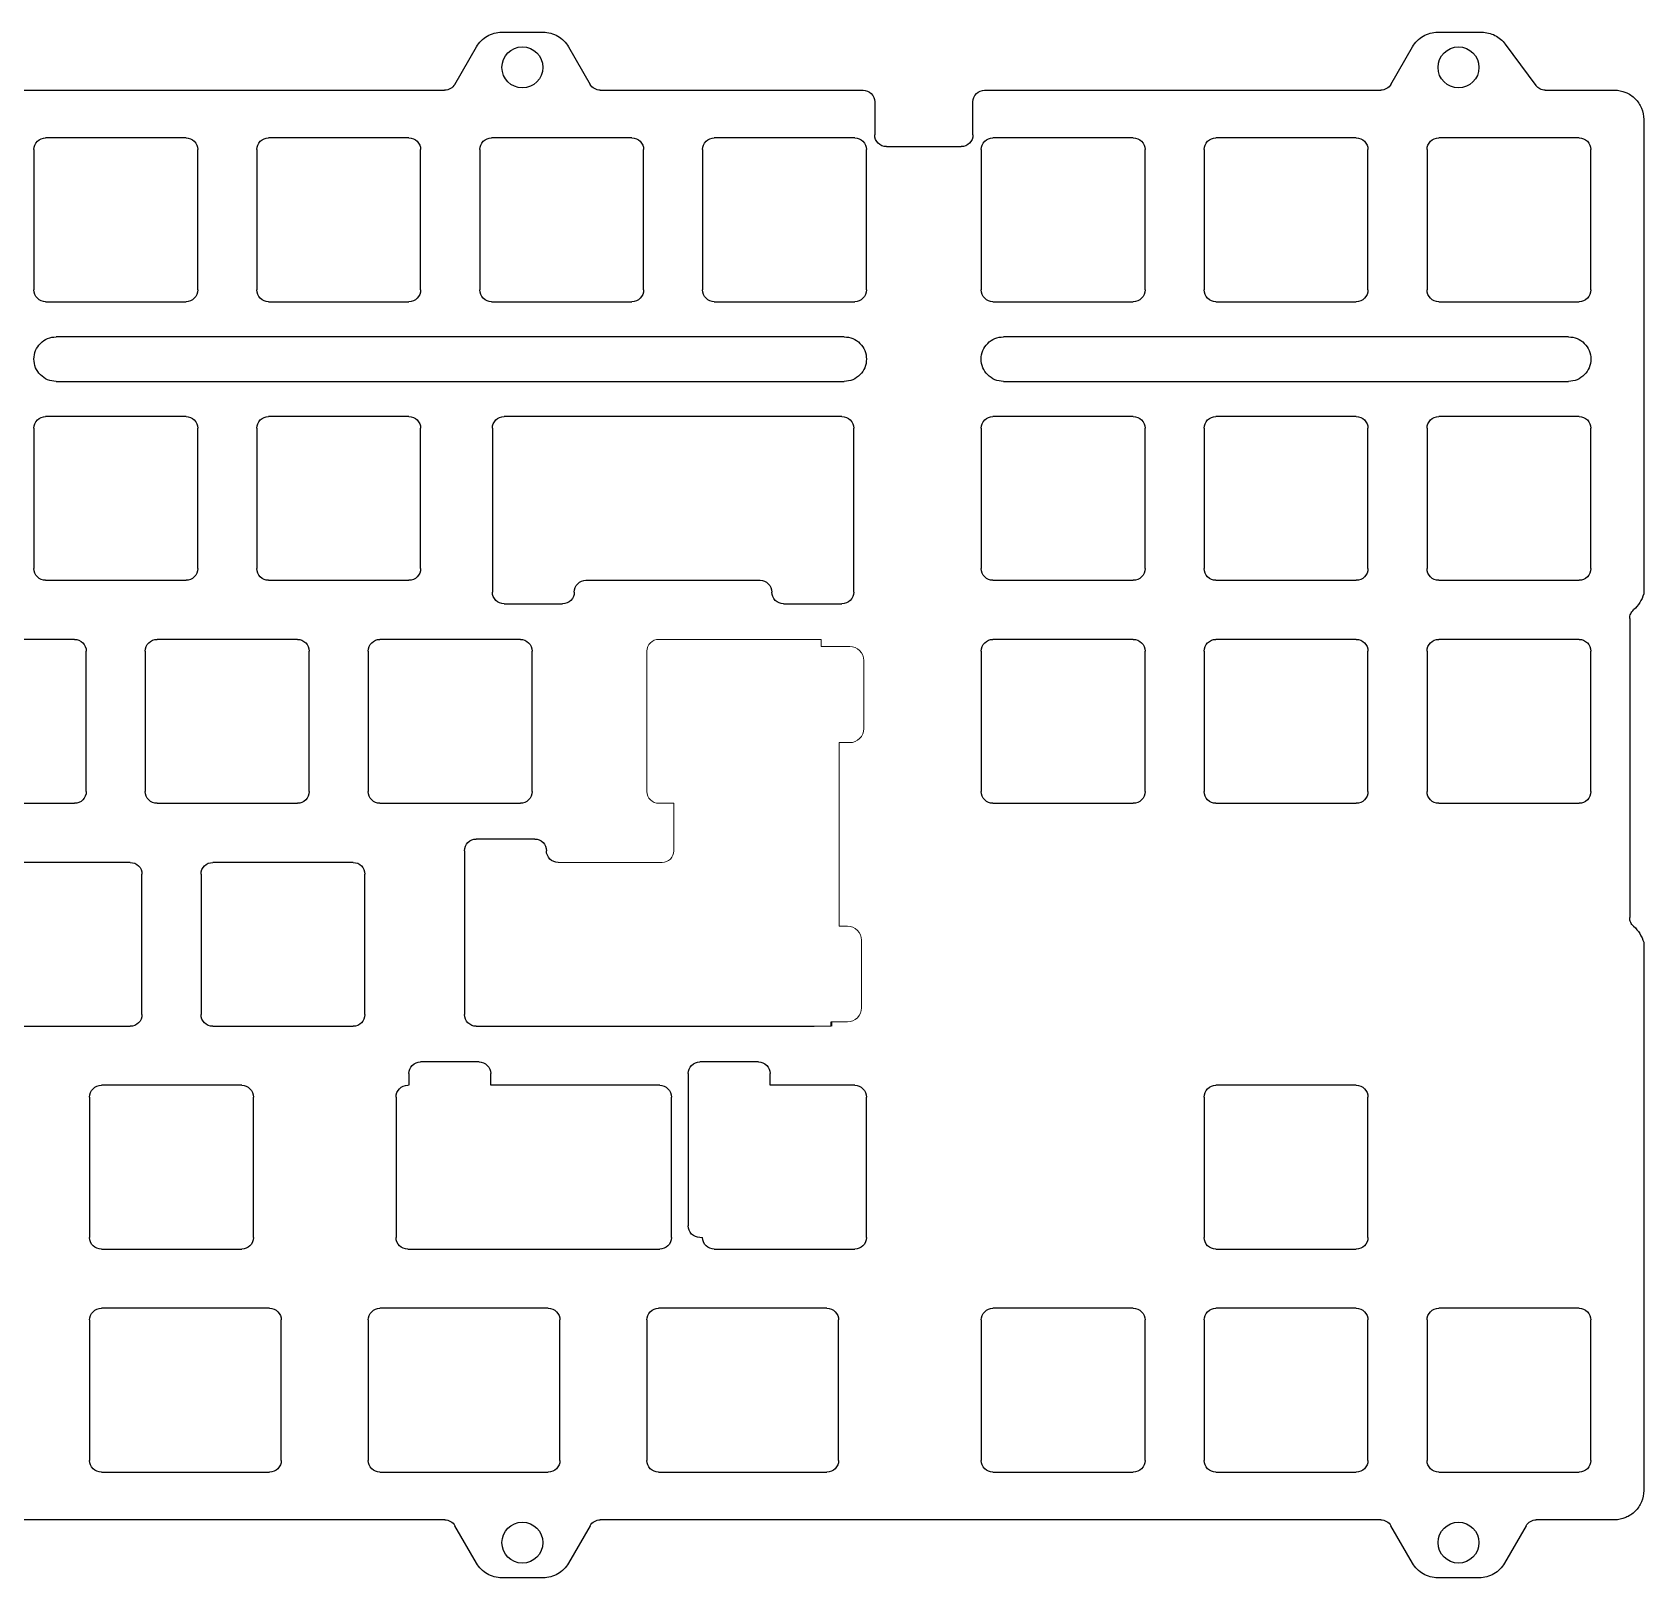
# Model space of a CAD drawing. Header units: millimetres. Extents: x 0 to 592, y 0 to 132.
# Drawn here: x 213.9 to 351.7, y 0 to 132.1 of the extents above; entities that cross this region are included whole.
import ezdxf

# ---------------------------------------------------------------- set-up
doc = ezdxf.new("R2010")
doc.units = ezdxf.units.MM
doc.layers.get('0').update_dxf_attribs({"lineweight": 35})
doc.layers.add('细实线层', color=7, linetype='Continuous', lineweight=18)

msp = doc.modelspace()

# ---------------------------------------------------------------- linework, layer by layer
at = {"color": 7, "linetype": 'Continuous', "lineweight": 25}
for p, q in [((254.06, 132.06), (257.6, 132.06)), ((334.06, 132.06), (337.82, 132.06)), ((339.83, 131.05), (342.44, 127.52)), ((250.05, 127.61), (251.9, 130.81)), ((259.76, 130.81), (261.61, 127.61)), ((330.05, 127.61), (331.9, 130.81)), ((182.48, 127.11), (249.18, 127.11)), ((262.48, 127.11), (284.94, 127.11)), ((295.33, 127.11), (329.18, 127.11)), ((343.25, 127.11), (349.16, 127.11)), ((285.94, 126.11), (285.94, 123.29)), ((294.33, 123.29), (294.33, 126.11)), ((351.66, 124.61), (351.66, 84.07)), ((227.08, 123.04), (215.08, 123.04)), ((246.13, 123.04), (234.13, 123.04)), ((265.19, 123.04), (253.19, 123.04)), ((284.23, 123.04), (272.23, 123.04)), ((308.04, 123.04), (296.04, 123.04)), ((327.09, 123.04), (315.09, 123.04)), ((346.14, 123.04), (334.14, 123.04)), ((214.08, 122.04), (214.08, 110.04)), ((228.08, 110.04), (228.08, 122.04)), ((233.13, 122.04), (233.13, 110.04)), ((247.13, 110.04), (247.13, 122.04)), ((252.19, 122.04), (252.19, 110.04)), ((266.19, 110.04), (266.19, 122.04)), ((271.23, 122.04), (271.23, 110.04)), ((285.23, 110.04), (285.23, 122.04)), ((286.94, 122.29), (293.33, 122.29)), ((295.04, 122.04), (295.04, 110.04)), ((309.04, 110.04), (309.04, 122.04)), ((314.09, 122.04), (314.09, 110.04)), ((328.09, 110.04), (328.09, 122.04)), ((333.14, 122.04), (333.14, 110.04)), ((347.14, 110.04), (347.14, 122.04)), ((215.08, 109.04), (227.08, 109.04)), ((234.13, 109.04), (246.13, 109.04)), ((253.19, 109.04), (265.19, 109.04)), ((272.23, 109.04), (284.23, 109.04)), ((296.04, 109.04), (308.04, 109.04)), ((315.09, 109.04), (327.09, 109.04)), ((334.14, 109.04), (346.14, 109.04)), ((283.33, 106.03), (215.98, 106.03)), ((345.24, 106.03), (296.94, 106.03)), ((215.98, 102.23), (283.33, 102.23)), ((296.94, 102.23), (345.24, 102.23)), ((227.08, 99.23), (215.08, 99.23)), ((246.13, 99.23), (234.13, 99.23)), ((283.14, 99.23), (254.26, 99.23)), ((308.04, 99.23), (296.04, 99.23)), ((327.09, 99.23), (315.09, 99.23)), ((346.14, 99.23), (334.14, 99.23)), ((214.08, 98.23), (214.08, 86.23)), ((228.08, 86.23), (228.08, 98.23)), ((233.13, 98.23), (233.13, 86.23)), ((247.13, 86.23), (247.13, 98.23)), ((253.26, 98.23), (253.26, 84.23)), ((284.14, 84.23), (284.14, 98.23)), ((295.04, 98.23), (295.04, 86.23)), ((309.04, 86.23), (309.04, 98.23)), ((314.09, 98.23), (314.09, 86.23)), ((328.09, 86.23), (328.09, 98.23)), ((333.14, 98.23), (333.14, 86.23)), ((347.14, 86.23), (347.14, 98.23)), ((215.08, 85.23), (227.08, 85.23)), ((234.13, 85.23), (246.13, 85.23)), ((261.26, 85.23), (276.14, 85.23)), ((296.04, 85.23), (308.04, 85.23)), ((315.09, 85.23), (327.09, 85.23)), ((334.14, 85.23), (346.14, 85.23)), ((254.26, 83.23), (259.26, 83.23)), ((278.14, 83.23), (283.14, 83.23)), ((350.46, 81.96), (350.46, 56.41)), ((217.55, 80.18), (205.55, 80.18)), ((236.6, 80.18), (224.6, 80.18)), ((255.65, 80.18), (243.65, 80.18)), ((308.04, 80.18), (296.04, 80.18)), ((327.09, 80.18), (315.09, 80.18)), ((346.14, 80.18), (334.14, 80.18)), ((218.55, 67.18), (218.55, 79.18)), ((223.6, 79.18), (223.6, 67.18)), ((237.6, 67.18), (237.6, 79.18)), ((242.65, 79.18), (242.65, 67.18)), ((256.65, 67.18), (256.65, 79.18)), ((295.04, 79.18), (295.04, 67.18)), ((309.04, 67.18), (309.04, 79.18)), ((314.09, 79.18), (314.09, 67.18)), ((328.09, 67.18), (328.09, 79.18)), ((333.14, 79.18), (333.14, 67.18)), ((347.14, 67.18), (347.14, 79.18)), ((205.55, 66.18), (217.55, 66.18)), ((224.6, 66.18), (236.6, 66.18)), ((243.65, 66.18), (255.65, 66.18)), ((296.04, 66.18), (308.04, 66.18)), ((315.09, 66.18), (327.09, 66.18)), ((334.14, 66.18), (346.14, 66.18)), ((250.88, 62.12), (250.88, 48.12)), ((250.88, 62.12), (250.88, 48.12)), ((256.88, 63.12), (251.88, 63.12)), ((256.88, 63.12), (251.88, 63.12)), ((222.31, 61.12), (210.31, 61.12)), ((241.36, 61.12), (229.36, 61.12)), ((223.31, 48.12), (223.31, 60.12)), ((228.36, 60.12), (228.36, 48.12)), ((242.36, 48.12), (242.36, 60.12)), ((351.66, 54.3), (351.66, 24.01)), ((210.31, 47.12), (222.31, 47.12)), ((229.36, 47.12), (241.36, 47.12)), ((251.88, 47.12), (280.76, 47.12)), ((252.12, 44.08), (247.12, 44.08)), ((276, 44.08), (271, 44.08)), ((246.12, 43.08), (246.12, 42.08)), ((253.12, 42.08), (253.12, 43.08)), ((270, 43.08), (270, 30.08)), ((277, 42.08), (277, 43.08)), ((231.84, 42.08), (219.84, 42.08)), ((267.56, 42.08), (253.12, 42.08)), ((284.23, 42.08), (277, 42.08)), ((327.09, 42.08), (315.09, 42.08)), ((218.84, 41.08), (218.84, 29.08)), ((232.84, 29.08), (232.84, 41.08)), ((245.03, 41.08), (245.03, 29.08)), ((268.56, 29.08), (268.56, 41.08)), ((285.23, 29.08), (285.23, 41.08)), ((314.09, 41.08), (314.09, 29.08)), ((328.09, 29.08), (328.09, 41.08)), ((219.84, 28.08), (231.84, 28.08)), ((246.03, 28.08), (267.56, 28.08)), ((272.23, 28.08), (284.23, 28.08)), ((315.09, 28.08), (327.09, 28.08)), ((351.66, 24.01), (351.66, 7.45)), ((234.22, 23.03), (219.84, 23.03)), ((258.03, 23.03), (243.65, 23.03)), ((281.85, 23.03), (267.47, 23.03)), ((308.04, 23.03), (296.04, 23.03)), ((327.09, 23.03), (315.09, 23.03)), ((346.14, 23.03), (334.14, 23.03)), ((218.84, 22.03), (218.84, 10.02)), ((235.22, 10.02), (235.22, 22.03)), ((242.65, 22.03), (242.65, 10.02)), ((259.03, 10.02), (259.03, 22.03)), ((266.47, 22.03), (266.47, 10.02)), ((282.85, 10.02), (282.85, 22.03)), ((295.04, 22.03), (295.04, 10.02)), ((309.04, 10.02), (309.04, 22.03)), ((314.09, 22.03), (314.09, 10.02)), ((328.09, 10.02), (328.09, 22.03)), ((333.14, 22.03), (333.14, 10.02)), ((347.14, 10.02), (347.14, 22.03)), ((219.84, 9.02), (234.22, 9.02)), ((243.65, 9.02), (258.03, 9.02)), ((267.47, 9.02), (281.85, 9.02)), ((296.04, 9.02), (308.04, 9.02)), ((315.09, 9.02), (327.09, 9.02)), ((334.14, 9.02), (346.14, 9.02)), ((249.19, 4.95), (210.48, 4.95)), ((251.9, 1.25), (250.05, 4.45)), ((261.61, 4.45), (259.77, 1.25)), ((329.19, 4.95), (262.48, 4.95)), ((331.9, 1.25), (330.05, 4.45)), ((341.61, 4.45), (339.77, 1.25)), ((349.16, 4.95), (342.48, 4.95)), ((257.6, 0), (254.07, 0)), ((337.6, 0), (334.07, 0))]:
    msp.add_line(p, q, dxfattribs=at)
msp.add_line((282.22, 47.5), (282.22, 47.13))
at = {"color": 144, "linetype": 'Continuous', "lineweight": 18}
for p, q in [((246.12, 42.08), (246.03, 42.08)), ((271, 29.08), (271.23, 29.08))]:
    msp.add_line(p, q, dxfattribs=at)
at = {"color": 7, "linetype": 'Continuous', "lineweight": 25}
for centre in [(255.83, 129.06), (335.83, 129.06), (255.83, 3), (335.83, 3)]:
    msp.add_circle(centre, 1.75, dxfattribs=at)
for points, knots in [([(251.9, 130.81), (252.12, 131.19), (252.44, 131.51), (253.19, 131.95), (253.63, 132.06), (254.06, 132.06)], [0, 0, 0, 0, 1.305135, 1.305135, 2.61027, 2.61027, 2.61027, 2.61027]), ([(257.6, 132.06), (258.04, 132.06), (258.47, 131.95), (259.23, 131.51), (259.55, 131.19), (259.76, 130.81)], [0, 0, 0, 0, 1.305135, 1.305135, 2.61027, 2.61027, 2.61027, 2.61027]), ([(331.9, 130.81), (332.12, 131.19), (332.44, 131.51), (333.19, 131.95), (333.63, 132.06), (334.06, 132.06)], [0, 0, 0, 0, 1.305135, 1.305135, 2.61027, 2.61027, 2.61027, 2.61027]), ([(337.82, 132.06), (338.21, 132.06), (338.6, 131.97), (339.29, 131.62), (339.6, 131.36), (339.83, 131.05)], [0, 0, 0, 0, 1.164629, 1.164629, 2.329258, 2.329258, 2.329258, 2.329258]), ([(250.05, 127.61), (249.96, 127.46), (249.84, 127.33), (249.53, 127.16), (249.36, 127.11), (249.18, 127.11)], [0, 0, 0, 0, 0.522054, 0.522054, 1.044108, 1.044108, 1.044108, 1.044108]), ([(262.48, 127.11), (262.3, 127.11), (262.13, 127.16), (261.83, 127.33), (261.7, 127.46), (261.61, 127.61)], [0, 0, 0, 0, 0.522054, 0.522054, 1.044108, 1.044108, 1.044108, 1.044108]), ([(284.94, 127.11), (285.2, 127.11), (285.46, 127), (285.83, 126.63), (285.94, 126.37), (285.94, 126.11)], [0, 0, 0, 0, 0.779981, 0.779981, 1.559962, 1.559962, 1.559962, 1.559962]), ([(294.33, 126.11), (294.33, 126.37), (294.44, 126.63), (294.81, 127), (295.07, 127.11), (295.33, 127.11)], [0, 0, 0, 0, 0.779981, 0.779981, 1.559962, 1.559962, 1.559962, 1.559962]), ([(330.05, 127.61), (329.96, 127.46), (329.84, 127.33), (329.53, 127.16), (329.36, 127.11), (329.18, 127.11)], [0, 0, 0, 0, 0.522054, 0.522054, 1.044108, 1.044108, 1.044108, 1.044108]), ([(343.25, 127.11), (343.09, 127.11), (342.93, 127.15), (342.66, 127.29), (342.53, 127.39), (342.44, 127.52)], [0, 0, 0, 0, 0.4658516, 0.4658516, 0.9317032, 0.9317032, 0.9317032, 0.9317032]), ([(349.16, 127.11), (349.49, 127.11), (349.82, 127.05), (350.42, 126.8), (350.7, 126.61), (351.16, 126.15), (351.35, 125.87), (351.6, 125.27), (351.66, 124.94), (351.66, 124.61)], [0, 0, 0, 0, 0.980118, 0.980118, 1.960237, 1.960237, 2.940355, 2.940355, 3.920473, 3.920473, 3.920473, 3.920473]), ([(214.08, 122.04), (214.08, 122.3), (214.19, 122.56), (214.56, 122.93), (214.82, 123.04), (215.08, 123.04)], [0, 0, 0, 0, 0.779981, 0.779981, 1.559962, 1.559962, 1.559962, 1.559962]), ([(227.08, 123.04), (227.34, 123.04), (227.6, 122.93), (227.97, 122.56), (228.08, 122.3), (228.08, 122.04)], [0, 0, 0, 0, 0.779981, 0.779981, 1.559962, 1.559962, 1.559962, 1.559962]), ([(233.13, 122.04), (233.13, 122.3), (233.24, 122.56), (233.61, 122.93), (233.87, 123.04), (234.13, 123.04)], [0, 0, 0, 0, 0.779981, 0.779981, 1.559962, 1.559962, 1.559962, 1.559962]), ([(246.13, 123.04), (246.39, 123.04), (246.65, 122.93), (247.02, 122.56), (247.13, 122.3), (247.13, 122.04)], [0, 0, 0, 0, 0.779981, 0.779981, 1.559962, 1.559962, 1.559962, 1.559962]), ([(252.19, 122.04), (252.19, 122.3), (252.3, 122.56), (252.67, 122.93), (252.93, 123.04), (253.19, 123.04)], [0, 0, 0, 0, 0.779981, 0.779981, 1.559962, 1.559962, 1.559962, 1.559962]), ([(265.19, 123.04), (265.45, 123.04), (265.71, 122.93), (266.08, 122.56), (266.19, 122.3), (266.19, 122.04)], [0, 0, 0, 0, 0.779981, 0.779981, 1.559962, 1.559962, 1.559962, 1.559962]), ([(271.23, 122.04), (271.23, 122.3), (271.34, 122.56), (271.71, 122.93), (271.97, 123.04), (272.23, 123.04)], [0, 0, 0, 0, 0.779981, 0.779981, 1.559962, 1.559962, 1.559962, 1.559962]), ([(284.23, 123.04), (284.49, 123.04), (284.75, 122.93), (285.12, 122.56), (285.23, 122.3), (285.23, 122.04)], [0, 0, 0, 0, 0.779981, 0.779981, 1.559962, 1.559962, 1.559962, 1.559962]), ([(286.94, 122.29), (286.68, 122.29), (286.42, 122.4), (286.05, 122.77), (285.94, 123.03), (285.94, 123.29)], [0, 0, 0, 0, 0.779981, 0.779981, 1.559962, 1.559962, 1.559962, 1.559962]), ([(294.33, 123.29), (294.33, 123.03), (294.22, 122.77), (293.85, 122.4), (293.59, 122.29), (293.33, 122.29)], [0, 0, 0, 0, 0.779981, 0.779981, 1.559962, 1.559962, 1.559962, 1.559962]), ([(295.04, 122.04), (295.04, 122.3), (295.15, 122.56), (295.52, 122.93), (295.78, 123.04), (296.04, 123.04)], [0, 0, 0, 0, 0.779981, 0.779981, 1.559962, 1.559962, 1.559962, 1.559962]), ([(308.04, 123.04), (308.3, 123.04), (308.56, 122.93), (308.93, 122.56), (309.04, 122.3), (309.04, 122.04)], [0, 0, 0, 0, 0.779981, 0.779981, 1.559962, 1.559962, 1.559962, 1.559962]), ([(314.09, 122.04), (314.09, 122.3), (314.2, 122.56), (314.57, 122.93), (314.83, 123.04), (315.09, 123.04)], [0, 0, 0, 0, 0.779981, 0.779981, 1.559962, 1.559962, 1.559962, 1.559962]), ([(327.09, 123.04), (327.35, 123.04), (327.61, 122.93), (327.98, 122.56), (328.09, 122.3), (328.09, 122.04)], [0, 0, 0, 0, 0.779981, 0.779981, 1.559962, 1.559962, 1.559962, 1.559962]), ([(333.14, 122.04), (333.14, 122.3), (333.25, 122.56), (333.62, 122.93), (333.88, 123.04), (334.14, 123.04)], [0, 0, 0, 0, 0.779981, 0.779981, 1.559962, 1.559962, 1.559962, 1.559962]), ([(346.14, 123.04), (346.4, 123.04), (346.66, 122.93), (347.03, 122.56), (347.14, 122.3), (347.14, 122.04)], [0, 0, 0, 0, 0.779981, 0.779981, 1.559962, 1.559962, 1.559962, 1.559962]), ([(215.08, 109.04), (214.82, 109.04), (214.56, 109.15), (214.19, 109.52), (214.08, 109.78), (214.08, 110.04)], [0, 0, 0, 0, 0.779981, 0.779981, 1.559962, 1.559962, 1.559962, 1.559962]), ([(228.08, 110.04), (228.08, 109.78), (227.97, 109.52), (227.6, 109.15), (227.34, 109.04), (227.08, 109.04)], [0, 0, 0, 0, 0.779981, 0.779981, 1.559962, 1.559962, 1.559962, 1.559962]), ([(234.13, 109.04), (233.87, 109.04), (233.61, 109.15), (233.24, 109.52), (233.13, 109.78), (233.13, 110.04)], [0, 0, 0, 0, 0.779981, 0.779981, 1.559962, 1.559962, 1.559962, 1.559962]), ([(247.13, 110.04), (247.13, 109.78), (247.02, 109.52), (246.65, 109.15), (246.39, 109.04), (246.13, 109.04)], [0, 0, 0, 0, 0.779981, 0.779981, 1.559962, 1.559962, 1.559962, 1.559962]), ([(253.19, 109.04), (252.93, 109.04), (252.67, 109.15), (252.3, 109.52), (252.19, 109.78), (252.19, 110.04)], [0, 0, 0, 0, 0.779981, 0.779981, 1.559962, 1.559962, 1.559962, 1.559962]), ([(266.19, 110.04), (266.19, 109.78), (266.08, 109.52), (265.71, 109.15), (265.45, 109.04), (265.19, 109.04)], [0, 0, 0, 0, 0.779981, 0.779981, 1.559962, 1.559962, 1.559962, 1.559962]), ([(272.23, 109.04), (271.97, 109.04), (271.71, 109.15), (271.34, 109.52), (271.23, 109.78), (271.23, 110.04)], [0, 0, 0, 0, 0.779981, 0.779981, 1.559962, 1.559962, 1.559962, 1.559962]), ([(285.23, 110.04), (285.23, 109.78), (285.12, 109.52), (284.75, 109.15), (284.49, 109.04), (284.23, 109.04)], [0, 0, 0, 0, 0.779981, 0.779981, 1.559962, 1.559962, 1.559962, 1.559962]), ([(296.04, 109.04), (295.78, 109.04), (295.52, 109.15), (295.15, 109.52), (295.04, 109.78), (295.04, 110.04)], [0, 0, 0, 0, 0.779981, 0.779981, 1.559962, 1.559962, 1.559962, 1.559962]), ([(309.04, 110.04), (309.04, 109.78), (308.93, 109.52), (308.56, 109.15), (308.3, 109.04), (308.04, 109.04)], [0, 0, 0, 0, 0.779981, 0.779981, 1.559962, 1.559962, 1.559962, 1.559962]), ([(315.09, 109.04), (314.83, 109.04), (314.57, 109.15), (314.2, 109.52), (314.09, 109.78), (314.09, 110.04)], [0, 0, 0, 0, 0.779981, 0.779981, 1.559962, 1.559962, 1.559962, 1.559962]), ([(328.09, 110.04), (328.09, 109.78), (327.98, 109.52), (327.61, 109.15), (327.35, 109.04), (327.09, 109.04)], [0, 0, 0, 0, 0.779981, 0.779981, 1.559962, 1.559962, 1.559962, 1.559962]), ([(334.14, 109.04), (333.88, 109.04), (333.62, 109.15), (333.25, 109.52), (333.14, 109.78), (333.14, 110.04)], [0, 0, 0, 0, 0.779981, 0.779981, 1.559962, 1.559962, 1.559962, 1.559962]), ([(347.14, 110.04), (347.14, 109.78), (347.03, 109.52), (346.66, 109.15), (346.4, 109.04), (346.14, 109.04)], [0, 0, 0, 0, 0.779981, 0.779981, 1.559962, 1.559962, 1.559962, 1.559962]), ([(215.98, 102.23), (215.73, 102.23), (215.48, 102.28), (215.02, 102.47), (214.81, 102.61), (214.46, 102.96), (214.32, 103.17), (214.13, 103.63), (214.08, 103.88), (214.08, 104.38), (214.13, 104.63), (214.32, 105.09), (214.46, 105.3), (214.81, 105.65), (215.02, 105.79), (215.48, 105.98), (215.73, 106.03), (215.98, 106.03)], [0, 0, 0, 0, 0.744907, 0.744907, 1.489815, 1.489815, 2.234722, 2.234722, 2.979629, 2.979629, 3.724536, 3.724536, 4.469444, 4.469444, 5.214351, 5.214351, 5.959258, 5.959258, 5.959258, 5.959258]), ([(283.33, 106.03), (283.58, 106.03), (283.83, 105.98), (284.29, 105.79), (284.5, 105.65), (284.85, 105.3), (284.99, 105.09), (285.18, 104.63), (285.23, 104.38), (285.23, 103.88), (285.18, 103.63), (284.99, 103.17), (284.85, 102.96), (284.5, 102.61), (284.29, 102.47), (283.83, 102.28), (283.58, 102.23), (283.33, 102.23)], [0, 0, 0, 0, 0.744907, 0.744907, 1.489815, 1.489815, 2.234722, 2.234722, 2.979629, 2.979629, 3.724536, 3.724536, 4.469444, 4.469444, 5.214351, 5.214351, 5.959258, 5.959258, 5.959258, 5.959258]), ([(296.94, 102.23), (296.69, 102.23), (296.44, 102.28), (295.98, 102.47), (295.77, 102.61), (295.42, 102.96), (295.28, 103.17), (295.09, 103.63), (295.04, 103.88), (295.04, 104.38), (295.09, 104.63), (295.28, 105.09), (295.42, 105.3), (295.77, 105.65), (295.98, 105.79), (296.44, 105.98), (296.69, 106.03), (296.94, 106.03)], [0, 0, 0, 0, 0.744907, 0.744907, 1.489815, 1.489815, 2.234722, 2.234722, 2.979629, 2.979629, 3.724536, 3.724536, 4.469444, 4.469444, 5.214351, 5.214351, 5.959258, 5.959258, 5.959258, 5.959258]), ([(345.24, 106.03), (345.49, 106.03), (345.74, 105.98), (346.2, 105.79), (346.41, 105.65), (346.76, 105.3), (346.9, 105.09), (347.09, 104.63), (347.14, 104.38), (347.14, 103.88), (347.09, 103.63), (346.9, 103.17), (346.76, 102.96), (346.41, 102.61), (346.2, 102.47), (345.74, 102.28), (345.49, 102.23), (345.24, 102.23)], [0, 0, 0, 0, 0.744907, 0.744907, 1.489815, 1.489815, 2.234722, 2.234722, 2.979629, 2.979629, 3.724536, 3.724536, 4.469444, 4.469444, 5.214351, 5.214351, 5.959258, 5.959258, 5.959258, 5.959258]), ([(214.08, 98.23), (214.08, 98.49), (214.19, 98.75), (214.56, 99.12), (214.82, 99.23), (215.08, 99.23)], [0, 0, 0, 0, 0.779981, 0.779981, 1.559962, 1.559962, 1.559962, 1.559962]), ([(227.08, 99.23), (227.34, 99.23), (227.6, 99.12), (227.97, 98.75), (228.08, 98.49), (228.08, 98.23)], [0, 0, 0, 0, 0.779981, 0.779981, 1.559962, 1.559962, 1.559962, 1.559962]), ([(233.13, 98.23), (233.13, 98.49), (233.24, 98.75), (233.61, 99.12), (233.87, 99.23), (234.13, 99.23)], [0, 0, 0, 0, 0.779981, 0.779981, 1.559962, 1.559962, 1.559962, 1.559962]), ([(246.13, 99.23), (246.39, 99.23), (246.65, 99.12), (247.02, 98.75), (247.13, 98.49), (247.13, 98.23)], [0, 0, 0, 0, 0.779981, 0.779981, 1.559962, 1.559962, 1.559962, 1.559962]), ([(253.26, 98.23), (253.26, 98.49), (253.37, 98.75), (253.74, 99.12), (254, 99.23), (254.26, 99.23)], [0, 0, 0, 0, 0.779981, 0.779981, 1.559962, 1.559962, 1.559962, 1.559962]), ([(283.14, 99.23), (283.4, 99.23), (283.66, 99.12), (284.03, 98.75), (284.14, 98.49), (284.14, 98.23)], [0, 0, 0, 0, 0.779981, 0.779981, 1.559962, 1.559962, 1.559962, 1.559962]), ([(295.04, 98.23), (295.04, 98.49), (295.15, 98.75), (295.52, 99.12), (295.78, 99.23), (296.04, 99.23)], [0, 0, 0, 0, 0.779981, 0.779981, 1.559962, 1.559962, 1.559962, 1.559962]), ([(308.04, 99.23), (308.3, 99.23), (308.56, 99.12), (308.93, 98.75), (309.04, 98.49), (309.04, 98.23)], [0, 0, 0, 0, 0.779981, 0.779981, 1.559962, 1.559962, 1.559962, 1.559962]), ([(314.09, 98.23), (314.09, 98.49), (314.2, 98.75), (314.57, 99.12), (314.83, 99.23), (315.09, 99.23)], [0, 0, 0, 0, 0.779981, 0.779981, 1.559962, 1.559962, 1.559962, 1.559962]), ([(327.09, 99.23), (327.35, 99.23), (327.61, 99.12), (327.98, 98.75), (328.09, 98.49), (328.09, 98.23)], [0, 0, 0, 0, 0.779981, 0.779981, 1.559962, 1.559962, 1.559962, 1.559962]), ([(333.14, 98.23), (333.14, 98.49), (333.25, 98.75), (333.62, 99.12), (333.88, 99.23), (334.14, 99.23)], [0, 0, 0, 0, 0.779981, 0.779981, 1.559962, 1.559962, 1.559962, 1.559962]), ([(346.14, 99.23), (346.4, 99.23), (346.66, 99.12), (347.03, 98.75), (347.14, 98.49), (347.14, 98.23)], [0, 0, 0, 0, 0.779981, 0.779981, 1.559962, 1.559962, 1.559962, 1.559962]), ([(215.08, 85.23), (214.82, 85.23), (214.56, 85.33), (214.19, 85.7), (214.08, 85.96), (214.08, 86.23)], [0, 0, 0, 0, 0.779981, 0.779981, 1.559962, 1.559962, 1.559962, 1.559962]), ([(228.08, 86.23), (228.08, 85.96), (227.97, 85.7), (227.6, 85.33), (227.34, 85.23), (227.08, 85.23)], [0, 0, 0, 0, 0.779981, 0.779981, 1.559962, 1.559962, 1.559962, 1.559962]), ([(234.13, 85.23), (233.87, 85.23), (233.61, 85.33), (233.24, 85.7), (233.13, 85.96), (233.13, 86.23)], [0, 0, 0, 0, 0.779981, 0.779981, 1.559962, 1.559962, 1.559962, 1.559962]), ([(247.13, 86.23), (247.13, 85.96), (247.02, 85.7), (246.65, 85.33), (246.39, 85.23), (246.13, 85.23)], [0, 0, 0, 0, 0.779981, 0.779981, 1.559962, 1.559962, 1.559962, 1.559962]), ([(296.04, 85.23), (295.78, 85.23), (295.52, 85.33), (295.15, 85.7), (295.04, 85.96), (295.04, 86.23)], [0, 0, 0, 0, 0.779981, 0.779981, 1.559962, 1.559962, 1.559962, 1.559962]), ([(309.04, 86.23), (309.04, 85.96), (308.93, 85.7), (308.56, 85.33), (308.3, 85.23), (308.04, 85.23)], [0, 0, 0, 0, 0.779981, 0.779981, 1.559962, 1.559962, 1.559962, 1.559962]), ([(315.09, 85.23), (314.83, 85.23), (314.57, 85.33), (314.2, 85.7), (314.09, 85.96), (314.09, 86.23)], [0, 0, 0, 0, 0.779981, 0.779981, 1.559962, 1.559962, 1.559962, 1.559962]), ([(328.09, 86.23), (328.09, 85.96), (327.98, 85.7), (327.61, 85.33), (327.35, 85.23), (327.09, 85.23)], [0, 0, 0, 0, 0.779981, 0.779981, 1.559962, 1.559962, 1.559962, 1.559962]), ([(334.14, 85.23), (333.88, 85.23), (333.62, 85.33), (333.25, 85.7), (333.14, 85.96), (333.14, 86.23)], [0, 0, 0, 0, 0.779981, 0.779981, 1.559962, 1.559962, 1.559962, 1.559962]), ([(347.14, 86.23), (347.14, 85.96), (347.03, 85.7), (346.66, 85.33), (346.4, 85.23), (346.14, 85.23)], [0, 0, 0, 0, 0.779981, 0.779981, 1.559962, 1.559962, 1.559962, 1.559962]), ([(254.26, 83.23), (254, 83.23), (253.74, 83.33), (253.37, 83.7), (253.26, 83.96), (253.26, 84.23)], [0, 0, 0, 0, 0.779981, 0.779981, 1.559962, 1.559962, 1.559962, 1.559962]), ([(260.26, 84.23), (260.26, 83.96), (260.16, 83.7), (259.79, 83.33), (259.53, 83.23), (259.26, 83.23)], [0, 0, 0, 0, 0.779981, 0.779981, 1.559962, 1.559962, 1.559962, 1.559962]), ([(260.26, 84.23), (260.26, 84.49), (260.37, 84.75), (260.74, 85.12), (261, 85.23), (261.26, 85.23)], [0, 0, 0, 0, 0.779981, 0.779981, 1.559962, 1.559962, 1.559962, 1.559962]), ([(276.14, 85.23), (276.4, 85.23), (276.66, 85.12), (277.03, 84.75), (277.14, 84.49), (277.14, 84.23)], [0, 0, 0, 0, 0.779981, 0.779981, 1.559962, 1.559962, 1.559962, 1.559962]), ([(278.14, 83.23), (277.88, 83.23), (277.62, 83.33), (277.25, 83.7), (277.14, 83.96), (277.14, 84.23)], [0, 0, 0, 0, 0.779981, 0.779981, 1.559962, 1.559962, 1.559962, 1.559962]), ([(284.14, 84.23), (284.14, 83.96), (284.03, 83.7), (283.66, 83.33), (283.4, 83.23), (283.14, 83.23)], [0, 0, 0, 0, 0.779981, 0.779981, 1.559962, 1.559962, 1.559962, 1.559962]), ([(350.46, 81.96), (350.46, 82.1), (350.49, 82.24), (350.61, 82.49), (350.69, 82.61), (350.8, 82.7)], [0, 0, 0, 0, 0.4183512, 0.4183512, 0.8367025, 0.8367025, 0.8367025, 0.8367025]), ([(217.55, 80.18), (217.81, 80.18), (218.07, 80.07), (218.44, 79.7), (218.55, 79.44), (218.55, 79.18)], [0, 0, 0, 0, 0.779981, 0.779981, 1.559962, 1.559962, 1.559962, 1.559962]), ([(223.6, 79.18), (223.6, 79.44), (223.71, 79.7), (224.08, 80.07), (224.34, 80.18), (224.6, 80.18)], [0, 0, 0, 0, 0.779981, 0.779981, 1.559962, 1.559962, 1.559962, 1.559962]), ([(236.6, 80.18), (236.86, 80.18), (237.12, 80.07), (237.49, 79.7), (237.6, 79.44), (237.6, 79.18)], [0, 0, 0, 0, 0.779981, 0.779981, 1.559962, 1.559962, 1.559962, 1.559962]), ([(242.65, 79.18), (242.65, 79.44), (242.76, 79.7), (243.13, 80.07), (243.39, 80.18), (243.65, 80.18)], [0, 0, 0, 0, 0.779981, 0.779981, 1.559962, 1.559962, 1.559962, 1.559962]), ([(255.65, 80.18), (255.91, 80.18), (256.17, 80.07), (256.54, 79.7), (256.65, 79.44), (256.65, 79.18)], [0, 0, 0, 0, 0.779981, 0.779981, 1.559962, 1.559962, 1.559962, 1.559962]), ([(295.04, 79.18), (295.04, 79.44), (295.15, 79.7), (295.52, 80.07), (295.78, 80.18), (296.04, 80.18)], [0, 0, 0, 0, 0.779981, 0.779981, 1.559962, 1.559962, 1.559962, 1.559962]), ([(308.04, 80.18), (308.3, 80.18), (308.56, 80.07), (308.93, 79.7), (309.04, 79.44), (309.04, 79.18)], [0, 0, 0, 0, 0.779981, 0.779981, 1.559962, 1.559962, 1.559962, 1.559962]), ([(314.09, 79.18), (314.09, 79.44), (314.2, 79.7), (314.57, 80.07), (314.83, 80.18), (315.09, 80.18)], [0, 0, 0, 0, 0.779981, 0.779981, 1.559962, 1.559962, 1.559962, 1.559962]), ([(327.09, 80.18), (327.35, 80.18), (327.61, 80.07), (327.98, 79.7), (328.09, 79.44), (328.09, 79.18)], [0, 0, 0, 0, 0.779981, 0.779981, 1.559962, 1.559962, 1.559962, 1.559962]), ([(333.14, 79.18), (333.14, 79.44), (333.25, 79.7), (333.62, 80.07), (333.88, 80.18), (334.14, 80.18)], [0, 0, 0, 0, 0.779981, 0.779981, 1.559962, 1.559962, 1.559962, 1.559962]), ([(346.14, 80.18), (346.4, 80.18), (346.66, 80.07), (347.03, 79.7), (347.14, 79.44), (347.14, 79.18)], [0, 0, 0, 0, 0.779981, 0.779981, 1.559962, 1.559962, 1.559962, 1.559962]), ([(218.55, 67.18), (218.55, 66.91), (218.44, 66.65), (218.07, 66.28), (217.81, 66.18), (217.55, 66.18)], [0, 0, 0, 0, 0.779981, 0.779981, 1.559962, 1.559962, 1.559962, 1.559962]), ([(224.6, 66.18), (224.34, 66.18), (224.08, 66.28), (223.71, 66.65), (223.6, 66.91), (223.6, 67.18)], [0, 0, 0, 0, 0.779981, 0.779981, 1.559962, 1.559962, 1.559962, 1.559962]), ([(237.6, 67.18), (237.6, 66.91), (237.49, 66.65), (237.12, 66.28), (236.86, 66.18), (236.6, 66.18)], [0, 0, 0, 0, 0.779981, 0.779981, 1.559962, 1.559962, 1.559962, 1.559962]), ([(243.65, 66.18), (243.39, 66.18), (243.13, 66.28), (242.76, 66.65), (242.65, 66.91), (242.65, 67.18)], [0, 0, 0, 0, 0.779981, 0.779981, 1.559962, 1.559962, 1.559962, 1.559962]), ([(256.65, 67.18), (256.65, 66.91), (256.54, 66.65), (256.17, 66.28), (255.91, 66.18), (255.65, 66.18)], [0, 0, 0, 0, 0.779981, 0.779981, 1.559962, 1.559962, 1.559962, 1.559962]), ([(296.04, 66.18), (295.78, 66.18), (295.52, 66.28), (295.15, 66.65), (295.04, 66.91), (295.04, 67.18)], [0, 0, 0, 0, 0.779981, 0.779981, 1.559962, 1.559962, 1.559962, 1.559962]), ([(309.04, 67.18), (309.04, 66.91), (308.93, 66.65), (308.56, 66.28), (308.3, 66.18), (308.04, 66.18)], [0, 0, 0, 0, 0.779981, 0.779981, 1.559962, 1.559962, 1.559962, 1.559962]), ([(315.09, 66.18), (314.83, 66.18), (314.57, 66.28), (314.2, 66.65), (314.09, 66.91), (314.09, 67.18)], [0, 0, 0, 0, 0.779981, 0.779981, 1.559962, 1.559962, 1.559962, 1.559962]), ([(328.09, 67.18), (328.09, 66.91), (327.98, 66.65), (327.61, 66.28), (327.35, 66.18), (327.09, 66.18)], [0, 0, 0, 0, 0.779981, 0.779981, 1.559962, 1.559962, 1.559962, 1.559962]), ([(334.14, 66.18), (333.88, 66.18), (333.62, 66.28), (333.25, 66.65), (333.14, 66.91), (333.14, 67.18)], [0, 0, 0, 0, 0.779981, 0.779981, 1.559962, 1.559962, 1.559962, 1.559962]), ([(347.14, 67.18), (347.14, 66.91), (347.03, 66.65), (346.66, 66.28), (346.4, 66.18), (346.14, 66.18)], [0, 0, 0, 0, 0.779981, 0.779981, 1.559962, 1.559962, 1.559962, 1.559962]), ([(250.88, 62.12), (250.88, 62.39), (250.99, 62.65), (251.36, 63.02), (251.62, 63.12), (251.88, 63.12)], [0, 0, 0, 0, 0.779981, 0.779981, 1.559962, 1.559962, 1.559962, 1.559962]), ([(256.88, 63.12), (257.15, 63.12), (257.41, 63.02), (257.78, 62.65), (257.88, 62.39), (257.88, 62.12)], [0, 0, 0, 0, 0.779981, 0.779981, 1.559962, 1.559962, 1.559962, 1.559962]), ([(258.88, 61.12), (258.62, 61.12), (258.36, 61.23), (257.99, 61.6), (257.88, 61.86), (257.88, 62.12)], [0, 0, 0, 0, 0.779981, 0.779981, 1.559962, 1.559962, 1.559962, 1.559962]), ([(222.31, 61.12), (222.58, 61.12), (222.84, 61.02), (223.21, 60.65), (223.31, 60.39), (223.31, 60.12)], [0, 0, 0, 0, 0.779981, 0.779981, 1.559962, 1.559962, 1.559962, 1.559962]), ([(228.36, 60.12), (228.36, 60.39), (228.47, 60.65), (228.84, 61.02), (229.1, 61.12), (229.36, 61.12)], [0, 0, 0, 0, 0.779981, 0.779981, 1.559962, 1.559962, 1.559962, 1.559962]), ([(241.36, 61.12), (241.63, 61.12), (241.89, 61.02), (242.26, 60.65), (242.36, 60.39), (242.36, 60.12)], [0, 0, 0, 0, 0.779981, 0.779981, 1.559962, 1.559962, 1.559962, 1.559962]), ([(350.8, 55.67), (350.69, 55.76), (350.61, 55.88), (350.49, 56.13), (350.46, 56.27), (350.46, 56.41)], [0, 0, 0, 0, 0.4183512, 0.4183512, 0.8367025, 0.8367025, 0.8367025, 0.8367025]), ([(223.31, 48.12), (223.31, 47.86), (223.21, 47.6), (222.84, 47.23), (222.58, 47.12), (222.31, 47.12)], [0, 0, 0, 0, 0.779981, 0.779981, 1.559962, 1.559962, 1.559962, 1.559962]), ([(229.36, 47.12), (229.1, 47.12), (228.84, 47.23), (228.47, 47.6), (228.36, 47.86), (228.36, 48.12)], [0, 0, 0, 0, 0.779981, 0.779981, 1.559962, 1.559962, 1.559962, 1.559962]), ([(242.36, 48.12), (242.36, 47.86), (242.26, 47.6), (241.89, 47.23), (241.63, 47.12), (241.36, 47.12)], [0, 0, 0, 0, 0.779981, 0.779981, 1.559962, 1.559962, 1.559962, 1.559962]), ([(251.88, 47.12), (251.62, 47.12), (251.36, 47.23), (250.99, 47.6), (250.88, 47.86), (250.88, 48.12)], [0, 0, 0, 0, 0.779981, 0.779981, 1.559962, 1.559962, 1.559962, 1.559962]), ([(246.12, 43.08), (246.12, 43.34), (246.23, 43.6), (246.6, 43.97), (246.86, 44.08), (247.12, 44.08)], [0, 0, 0, 0, 0.779981, 0.779981, 1.559962, 1.559962, 1.559962, 1.559962]), ([(252.12, 44.08), (252.38, 44.08), (252.64, 43.97), (253.01, 43.6), (253.12, 43.34), (253.12, 43.08)], [0, 0, 0, 0, 0.779981, 0.779981, 1.559962, 1.559962, 1.559962, 1.559962]), ([(270, 43.08), (270, 43.34), (270.1, 43.6), (270.47, 43.97), (270.74, 44.08), (271, 44.08)], [0, 0, 0, 0, 0.779981, 0.779981, 1.559962, 1.559962, 1.559962, 1.559962]), ([(276, 44.08), (276.26, 44.08), (276.52, 43.97), (276.89, 43.6), (277, 43.34), (277, 43.08)], [0, 0, 0, 0, 0.779981, 0.779981, 1.559962, 1.559962, 1.559962, 1.559962]), ([(218.84, 41.08), (218.84, 41.34), (218.95, 41.6), (219.32, 41.97), (219.58, 42.08), (219.84, 42.08)], [0, 0, 0, 0, 0.779981, 0.779981, 1.559962, 1.559962, 1.559962, 1.559962]), ([(231.84, 42.08), (232.1, 42.08), (232.36, 41.97), (232.73, 41.6), (232.84, 41.34), (232.84, 41.08)], [0, 0, 0, 0, 0.779981, 0.779981, 1.559962, 1.559962, 1.559962, 1.559962]), ([(245.03, 41.08), (245.03, 41.34), (245.14, 41.6), (245.51, 41.97), (245.77, 42.08), (246.03, 42.08)], [0, 0, 0, 0, 0.779981, 0.779981, 1.559962, 1.559962, 1.559962, 1.559962]), ([(267.56, 42.08), (267.82, 42.08), (268.08, 41.97), (268.45, 41.6), (268.56, 41.34), (268.56, 41.08)], [0, 0, 0, 0, 0.779981, 0.779981, 1.559962, 1.559962, 1.559962, 1.559962]), ([(284.23, 42.08), (284.5, 42.07), (284.75, 41.97), (285.12, 41.6), (285.23, 41.34), (285.23, 41.08)], [0, 0, 0, 0, 0.778887, 0.778887, 1.557773, 1.557773, 1.557773, 1.557773]), ([(314.09, 41.08), (314.09, 41.34), (314.2, 41.6), (314.57, 41.97), (314.83, 42.08), (315.09, 42.08)], [0, 0, 0, 0, 0.779981, 0.779981, 1.559962, 1.559962, 1.559962, 1.559962]), ([(327.09, 42.08), (327.35, 42.08), (327.61, 41.97), (327.98, 41.6), (328.09, 41.34), (328.09, 41.08)], [0, 0, 0, 0, 0.779981, 0.779981, 1.559962, 1.559962, 1.559962, 1.559962]), ([(219.84, 28.08), (219.58, 28.08), (219.32, 28.18), (218.95, 28.55), (218.84, 28.81), (218.84, 29.08)], [0, 0, 0, 0, 0.779981, 0.779981, 1.559962, 1.559962, 1.559962, 1.559962]), ([(232.84, 29.08), (232.84, 28.81), (232.73, 28.55), (232.36, 28.18), (232.1, 28.08), (231.84, 28.08)], [0, 0, 0, 0, 0.779981, 0.779981, 1.559962, 1.559962, 1.559962, 1.559962]), ([(246.03, 28.08), (245.77, 28.08), (245.51, 28.18), (245.14, 28.55), (245.03, 28.81), (245.03, 29.08)], [0, 0, 0, 0, 0.779981, 0.779981, 1.559962, 1.559962, 1.559962, 1.559962]), ([(268.56, 29.08), (268.56, 28.81), (268.45, 28.55), (268.08, 28.18), (267.82, 28.08), (267.56, 28.08)], [0, 0, 0, 0, 0.779981, 0.779981, 1.559962, 1.559962, 1.559962, 1.559962]), ([(271, 29.08), (270.74, 29.08), (270.47, 29.18), (270.1, 29.55), (270, 29.81), (270, 30.08)], [0, 0, 0, 0, 0.779981, 0.779981, 1.559962, 1.559962, 1.559962, 1.559962]), ([(272.23, 28.08), (271.97, 28.08), (271.71, 28.18), (271.34, 28.55), (271.23, 28.81), (271.23, 29.08)], [0, 0, 0, 0, 0.779981, 0.779981, 1.559962, 1.559962, 1.559962, 1.559962]), ([(285.23, 29.08), (285.23, 28.81), (285.12, 28.55), (284.75, 28.18), (284.49, 28.08), (284.23, 28.08)], [0, 0, 0, 0, 0.779981, 0.779981, 1.559962, 1.559962, 1.559962, 1.559962]), ([(315.09, 28.08), (314.83, 28.08), (314.57, 28.18), (314.2, 28.55), (314.09, 28.81), (314.09, 29.08)], [0, 0, 0, 0, 0.779981, 0.779981, 1.559962, 1.559962, 1.559962, 1.559962]), ([(328.09, 29.08), (328.09, 28.81), (327.98, 28.55), (327.61, 28.18), (327.35, 28.08), (327.09, 28.08)], [0, 0, 0, 0, 0.779981, 0.779981, 1.559962, 1.559962, 1.559962, 1.559962]), ([(218.84, 22.03), (218.84, 22.29), (218.95, 22.55), (219.32, 22.92), (219.58, 23.03), (219.84, 23.03)], [0, 0, 0, 0, 0.779981, 0.779981, 1.559962, 1.559962, 1.559962, 1.559962]), ([(234.22, 23.03), (234.48, 23.03), (234.74, 22.92), (235.11, 22.55), (235.22, 22.29), (235.22, 22.03)], [0, 0, 0, 0, 0.779981, 0.779981, 1.559962, 1.559962, 1.559962, 1.559962]), ([(242.65, 22.03), (242.65, 22.29), (242.76, 22.55), (243.13, 22.92), (243.39, 23.03), (243.65, 23.03)], [0, 0, 0, 0, 0.779981, 0.779981, 1.559962, 1.559962, 1.559962, 1.559962]), ([(258.03, 23.03), (258.3, 23.03), (258.56, 22.92), (258.93, 22.55), (259.03, 22.29), (259.03, 22.03)], [0, 0, 0, 0, 0.779981, 0.779981, 1.559962, 1.559962, 1.559962, 1.559962]), ([(266.47, 22.03), (266.47, 22.29), (266.57, 22.55), (266.94, 22.92), (267.2, 23.03), (267.47, 23.03)], [0, 0, 0, 0, 0.779981, 0.779981, 1.559962, 1.559962, 1.559962, 1.559962]), ([(281.85, 23.03), (282.11, 23.03), (282.37, 22.92), (282.74, 22.55), (282.85, 22.29), (282.85, 22.03)], [0, 0, 0, 0, 0.779981, 0.779981, 1.559962, 1.559962, 1.559962, 1.559962]), ([(295.04, 22.03), (295.04, 22.29), (295.15, 22.55), (295.52, 22.92), (295.78, 23.03), (296.04, 23.03)], [0, 0, 0, 0, 0.779981, 0.779981, 1.559962, 1.559962, 1.559962, 1.559962]), ([(308.04, 23.03), (308.3, 23.03), (308.56, 22.92), (308.93, 22.55), (309.04, 22.29), (309.04, 22.03)], [0, 0, 0, 0, 0.779981, 0.779981, 1.559962, 1.559962, 1.559962, 1.559962]), ([(314.09, 22.03), (314.09, 22.29), (314.2, 22.55), (314.57, 22.92), (314.83, 23.03), (315.09, 23.03)], [0, 0, 0, 0, 0.779981, 0.779981, 1.559962, 1.559962, 1.559962, 1.559962]), ([(327.09, 23.03), (327.35, 23.03), (327.61, 22.92), (327.98, 22.55), (328.09, 22.29), (328.09, 22.03)], [0, 0, 0, 0, 0.779981, 0.779981, 1.559962, 1.559962, 1.559962, 1.559962]), ([(333.14, 22.03), (333.14, 22.29), (333.25, 22.55), (333.62, 22.92), (333.88, 23.03), (334.14, 23.03)], [0, 0, 0, 0, 0.779981, 0.779981, 1.559962, 1.559962, 1.559962, 1.559962]), ([(346.14, 23.03), (346.4, 23.03), (346.66, 22.92), (347.03, 22.55), (347.14, 22.29), (347.14, 22.03)], [0, 0, 0, 0, 0.779981, 0.779981, 1.559962, 1.559962, 1.559962, 1.559962]), ([(219.84, 9.02), (219.58, 9.02), (219.32, 9.13), (218.95, 9.5), (218.84, 9.76), (218.84, 10.02)], [0, 0, 0, 0, 0.779981, 0.779981, 1.559962, 1.559962, 1.559962, 1.559962]), ([(235.22, 10.02), (235.22, 9.76), (235.11, 9.5), (234.74, 9.13), (234.48, 9.02), (234.22, 9.02)], [0, 0, 0, 0, 0.779981, 0.779981, 1.559962, 1.559962, 1.559962, 1.559962]), ([(243.65, 9.02), (243.39, 9.02), (243.13, 9.13), (242.76, 9.5), (242.65, 9.76), (242.65, 10.02)], [0, 0, 0, 0, 0.779981, 0.779981, 1.559962, 1.559962, 1.559962, 1.559962]), ([(259.03, 10.02), (259.03, 9.76), (258.93, 9.5), (258.56, 9.13), (258.3, 9.02), (258.03, 9.02)], [0, 0, 0, 0, 0.779981, 0.779981, 1.559962, 1.559962, 1.559962, 1.559962]), ([(267.47, 9.02), (267.2, 9.02), (266.94, 9.13), (266.57, 9.5), (266.47, 9.76), (266.47, 10.02)], [0, 0, 0, 0, 0.779981, 0.779981, 1.559962, 1.559962, 1.559962, 1.559962]), ([(282.85, 10.02), (282.85, 9.76), (282.74, 9.5), (282.37, 9.13), (282.11, 9.02), (281.85, 9.02)], [0, 0, 0, 0, 0.779981, 0.779981, 1.559962, 1.559962, 1.559962, 1.559962]), ([(296.04, 9.02), (295.78, 9.02), (295.52, 9.13), (295.15, 9.5), (295.04, 9.76), (295.04, 10.02)], [0, 0, 0, 0, 0.779981, 0.779981, 1.559962, 1.559962, 1.559962, 1.559962]), ([(309.04, 10.02), (309.04, 9.76), (308.93, 9.5), (308.56, 9.13), (308.3, 9.02), (308.04, 9.02)], [0, 0, 0, 0, 0.779981, 0.779981, 1.559962, 1.559962, 1.559962, 1.559962]), ([(315.09, 9.02), (314.83, 9.02), (314.57, 9.13), (314.2, 9.5), (314.09, 9.76), (314.09, 10.02)], [0, 0, 0, 0, 0.779981, 0.779981, 1.559962, 1.559962, 1.559962, 1.559962]), ([(328.09, 10.02), (328.09, 9.76), (327.98, 9.5), (327.61, 9.13), (327.35, 9.02), (327.09, 9.02)], [0, 0, 0, 0, 0.779981, 0.779981, 1.559962, 1.559962, 1.559962, 1.559962]), ([(334.14, 9.02), (333.88, 9.02), (333.62, 9.13), (333.25, 9.5), (333.14, 9.76), (333.14, 10.02)], [0, 0, 0, 0, 0.779981, 0.779981, 1.559962, 1.559962, 1.559962, 1.559962]), ([(347.14, 10.02), (347.14, 9.76), (347.03, 9.5), (346.66, 9.13), (346.4, 9.02), (346.14, 9.02)], [0, 0, 0, 0, 0.779981, 0.779981, 1.559962, 1.559962, 1.559962, 1.559962]), ([(351.66, 7.45), (351.66, 7.12), (351.6, 6.8), (351.35, 6.19), (351.16, 5.91), (350.7, 5.45), (350.42, 5.27), (349.82, 5.02), (349.49, 4.95), (349.16, 4.95)], [0, 0, 0, 0, 0.980141, 0.980141, 1.960282, 1.960282, 2.940424, 2.940424, 3.920565, 3.920565, 3.920565, 3.920565]), ([(249.19, 4.95), (249.36, 4.95), (249.54, 4.9), (249.84, 4.73), (249.97, 4.6), (250.05, 4.45)], [0, 0, 0, 0, 0.522054, 0.522054, 1.044108, 1.044108, 1.044108, 1.044108]), ([(261.61, 4.45), (261.7, 4.6), (261.83, 4.73), (262.13, 4.9), (262.31, 4.95), (262.48, 4.95)], [0, 0, 0, 0, 0.522054, 0.522054, 1.044108, 1.044108, 1.044108, 1.044108]), ([(329.19, 4.95), (329.36, 4.95), (329.54, 4.9), (329.84, 4.73), (329.97, 4.6), (330.05, 4.45)], [0, 0, 0, 0, 0.522054, 0.522054, 1.044108, 1.044108, 1.044108, 1.044108]), ([(341.61, 4.45), (341.7, 4.6), (341.83, 4.73), (342.13, 4.9), (342.31, 4.95), (342.48, 4.95)], [0, 0, 0, 0, 0.522054, 0.522054, 1.044108, 1.044108, 1.044108, 1.044108]), ([(254.07, 0), (253.63, 0), (253.19, 0.12), (252.44, 0.55), (252.12, 0.87), (251.9, 1.25)], [0, 0, 0, 0, 1.305135, 1.305135, 2.61027, 2.61027, 2.61027, 2.61027]), ([(259.77, 1.25), (259.55, 0.87), (259.23, 0.55), (258.47, 0.12), (258.04, 0), (257.6, 0)], [0, 0, 0, 0, 1.305135, 1.305135, 2.61027, 2.61027, 2.61027, 2.61027]), ([(334.07, 0), (333.63, 0), (333.19, 0.12), (332.44, 0.55), (332.12, 0.87), (331.9, 1.25)], [0, 0, 0, 0, 1.305135, 1.305135, 2.61027, 2.61027, 2.61027, 2.61027]), ([(339.77, 1.25), (339.55, 0.87), (339.23, 0.55), (338.47, 0.12), (338.04, 0), (337.6, 0)], [0, 0, 0, 0, 1.305135, 1.305135, 2.61027, 2.61027, 2.61027, 2.61027])]:
    msp.add_open_spline(points, degree=3, knots=knots, dxfattribs=at)
for points in [[(351.66, 84.07), (351.5, 83.54), (351.2, 83.07), (350.8, 82.7)], [(350.8, 55.67), (351.2, 55.3), (351.51, 54.82), (351.66, 54.3)]]:
    msp.add_open_spline(points, degree=3, dxfattribs=at)
at = {"layer": '细实线层'}
msp.add_lwpolyline([(282.22, 47.5), (283.61, 47.5, 0.414214), (284.81, 48.7), (284.81, 54.47, 0.414214), (283.61, 55.67), (282.9, 55.67), (282.9, 71.36), (283.8, 71.36, 0.414214), (285, 72.56), (285, 78.38, 0.414214), (283.8, 79.58), (281.37, 79.58), (281.37, 80.18), (267.47, 80.18, 0.414214), (266.47, 79.18), (266.47, 67.18, 0.414214), (267.47, 66.18), (268.77, 66.18), (268.77, 62.12, -0.414214), (267.77, 61.12), (258.88, 61.12)], format="xyb", dxfattribs=at)
msp.add_lwpolyline([(258.45, 47.12), (251.88, 47.12), (282.22, 47.13)], dxfattribs=at)

doc.saveas('drawing.dxf')
